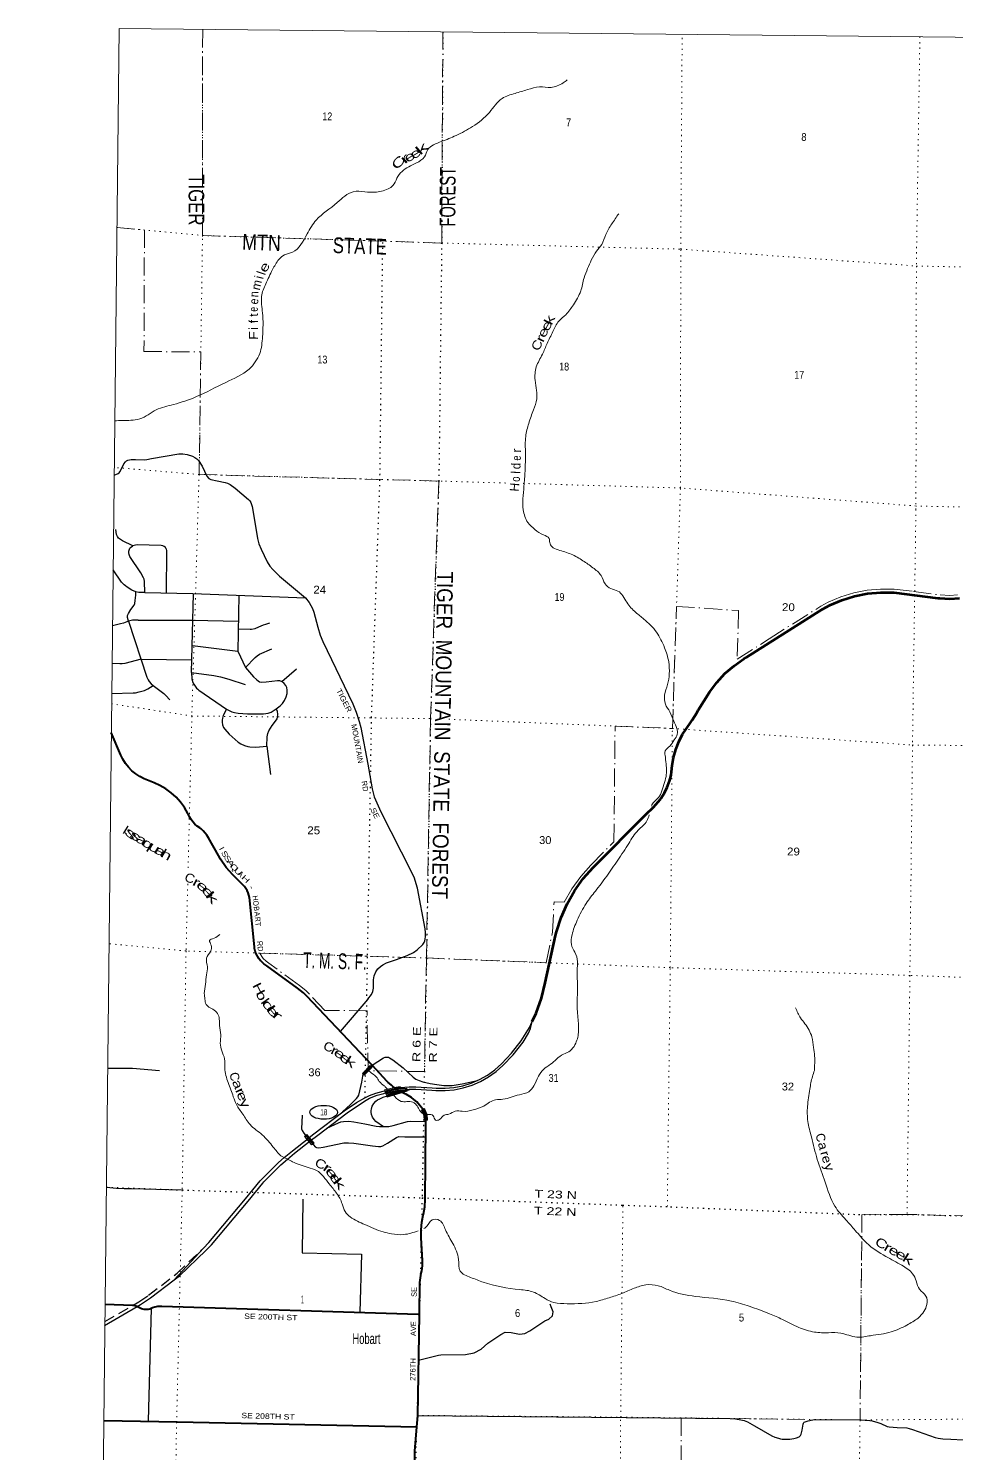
# Model space of a CAD drawing. Header units: feet. Extents: x -252966 to 4, y -183309 to 1368.
# Drawn here: x -250644 to -229968, y -30375 to 1368 of the extents above; entities that cross this region are included whole.
import ezdxf
from ezdxf.enums import TextEntityAlignment as Align

# ---------------------------------------------------------------- set-up
doc = ezdxf.new("R2010")
doc.units = ezdxf.units.FT
doc.header["$LTSCALE"] = 80
for name, pattern in [('DOT_DASHED', [7.7, 5, -1.2, 0.3, -1.2]), ('DOTTED', [1.5, 0.3, -1.2]), ('MEDIUM_DASHED', [4.5, 3, -1.5])]:
    doc.linetypes.add(name, pattern=pattern)
doc.layers.add('14', color=7, linetype='Continuous')
for name, color, linetype, lineweight in [('17', 7, 'Continuous', 25), ('23', 7, 'Continuous', 70), ('24', 7, 'Continuous', 25), ('26', 7, 'Continuous', 40), ('27', 7, 'Continuous', 13), ('29', 7, 'Continuous', 25), ('30', 7, 'Continuous', 35), ('39', 7, 'Continuous', 13), ('4', 7, 'Continuous', 13), ('41', 7, 'Continuous', 13), ('44', 7, 'DOT_DASHED', 13), ('51', 7, 'MEDIUM_DASHED', 70), ('59', 7, 'Continuous', 13), ('6', 7, 'DOTTED', 25), ('60', 7, 'Continuous', 13), ('61', 7, 'Continuous', 13), ('7', 7, 'DOTTED', 13)]:
    doc.layers.add(name, color=color, linetype=linetype, lineweight=lineweight)

msp = doc.modelspace()

# ---------------------------------------------------------------- linework, layer by layer
at = {"layer": '17'}
msp.add_ellipse((-244066.74, -22774.46), major_axis=(-309.24, 1), ratio=0.500121, dxfattribs=at)
at = {"layer": '23', "lineweight": 25}
for p, q in [((-247400.58, -26506.28), (-246747.11, -25799.89)), ((-248946.93, -27525.95), (-248221.32, -27102.85))]:
    msp.add_line(p, q, dxfattribs=at)
at = {"layer": '23'}
msp.add_lwpolyline([(-239419.7, -20751.11), (-239330.6, -20565.65), (-239212.48, -20235.04), (-239129.56, -19893.89), (-238900.16, -18834.5), (-238879.78, -18752.64), (-238778.04, -18434.58), (-238643.62, -18128.89), (-238477.97, -17838.93), (-238282.93, -17567.88), (-238060.62, -17318.7), (-236888.25, -16144.52), (-236718.29, -15981.14), (-236566.33, -15800.89), (-236550.06, -15779.14), (-236474.72, -15659.88), (-236412.26, -15533.4), (-236363.36, -15401.09), (-236328.56, -15264.39), (-236315.43, -15186.88), (-236304.86, -15052.92), (-236274.16, -14870.08), (-236224.52, -14691.45), (-236156.48, -14518.99), (-236070.78, -14354.58), (-236015.44, -14266.74), (-235858.86, -14037.62), (-235757.31, -13874.82), (-235727.38, -13819.22), (-235473.23, -13412.7), (-235311.21, -13198.37), (-235127.68, -13002.16), (-234924.64, -12826.21), (-234704.32, -12672.44), (-234652.17, -12640.82), (-232955.61, -11567.9), (-232792.12, -11480.88), (-232521.07, -11365.05), (-232239.4, -11278.18), (-231950.19, -11221.23), (-231656.61, -11194.83), (-231361.88, -11199.26), (-230380.97, -11320.55), (-230339.41, -11325.21), (-230119.62, -11336.1), (-229899.9, -11323.96)], dxfattribs=at)
at = {"layer": '23', "lineweight": 25}
for points in [[(-242464.27, -22241.44), (-242446.46, -22237.43), (-242402.29, -22229.32), (-242354.96, -22222.37), (-242161.18, -22206.09), (-242012.33, -22206.69), (-241650.5, -22231.05), (-241563.19, -22238.57), (-241363.38, -22240.69), (-241164.44, -22221.91), (-240968.56, -22182.44), (-240777.87, -22122.71), (-240594.47, -22043.37), (-240420.37, -21945.3), (-240257.48, -21829.57), (-240107.57, -21697.45), (-239881.42, -21458.88), (-239666.91, -21180.94), (-239482.63, -20882.11), (-239419.7, -20751.11)], [(-242405.37, -22280.72), (-242394.14, -22278.66), (-242349.23, -22272.06), (-242159.18, -22256.1), (-242014.11, -22256.68), (-241654.32, -22280.91), (-241565.6, -22288.55), (-241361.29, -22290.71), (-241157.13, -22271.44), (-240956.11, -22230.94), (-240760.42, -22169.64), (-240572.21, -22088.22), (-240393.55, -21987.58), (-240226.39, -21868.81), (-240072.83, -21733.48), (-239843.39, -21491.44), (-239625.73, -21209.41), (-239505.32, -21014.16), (-239461.54, -20905.65), (-239419.7, -20751.11)], [(-244365.84, -23413.51), (-244198.32, -23282.7), (-243545.23, -22789.27), (-243155.2, -22523.56)], [(-243337.33, -22558.39), (-243153.93, -22454.12), (-243044.69, -22399.72), (-242905.36, -22348.57), (-242739.4, -22307), (-242707.09, -22296.15), (-242464.27, -22241.44)], [(-243155.2, -22523.56), (-243042.84, -22460.05), (-242875.19, -22395.2), (-242723.49, -22354.4), (-242693.6, -22344.36), (-242436.45, -22286.43), (-242405.37, -22280.72)], [(-244414.17, -23356.1), (-244315.29, -23278.89), (-243612.97, -22743.52), (-243337.33, -22558.39)], [(-244948.7, -23784.59), (-244764.47, -23629.63), (-244414.17, -23356.1)], [(-244875.55, -23821.06), (-244717.24, -23687.9), (-244365.84, -23413.51)], [(-246747.11, -25799.89), (-246623.88, -25674.07), (-245808.96, -24703.35), (-245479.54, -24304.39), (-245456.72, -24276.74), (-245429.69, -24249.41), (-245075.67, -23891.39), (-244948.7, -23784.59)], [(-247400.58, -26506.28), (-247281.59, -26414.32), (-246694.4, -25853.26), (-246568.29, -25724.49), (-245751.32, -24751.34), (-245421.71, -24352.14), (-245401.02, -24327.08), (-245376.36, -24302.14), (-245024.76, -23946.57), (-244875.55, -23821.06)], [(-248221.32, -27102.85), (-248146.5, -27059.24), (-247924.21, -26910.93), (-247400.58, -26506.28)]]:
    msp.add_lwpolyline(points, dxfattribs=at)
at = {"layer": '24'}
for points in [[(-243644.99, -22767.93), (-243468.11, -22599.69), (-243333.25, -22466.65), (-243306.56, -22428.73), (-243285.65, -22390.45), (-243214.25, -22102.35), (-243184.32, -21928.51), (-242989.18, -21727.82), (-242735.06, -21559.34), (-242700.18, -21544.12), (-242662.1, -21544.12), (-242626.75, -21549.56), (-242599.55, -21563.17), (-242529.57, -21609.34), (-242298.44, -21787.9), (-242074.61, -21990.42), (-242010.45, -22033.6), (-241941.33, -22066.61), (-241859.74, -22096.55), (-241695.63, -22131.74), (-241549.67, -22156.42), (-241391.92, -22175.47), (-241285.68, -22179.7), (-241201.52, -22175.47), (-240980.25, -22137.59), (-240641.16, -22063.57)], [(-242736.13, -23095.15), (-242908.01, -22976.72), (-242945.68, -22938.8), (-242978.31, -22881.65), (-243000.07, -22824.5), (-243008.43, -22774.67), (-243010.95, -22737.42), (-243005.51, -22702.05), (-242985.11, -22640.81), (-242951.06, -22580.32), (-242902.15, -22525.16), (-242866.8, -22497.95), (-242817.84, -22473.46), (-242744.41, -22440.8), (-242644.78, -22407.52), (-242119.83, -22256.26)], [(-243997.68, -23131.11), (-243738.38, -23010.67), (-243685.48, -22990.5), (-243622.92, -22979.62), (-243503.19, -22973.2), (-243394.45, -22985.06), (-243151.56, -23032.04), (-242896.72, -23085.75), (-242826.05, -23094.37), (-242714.49, -23093.91), (-242619.29, -23088.47), (-242520.92, -23068.26), (-242203.16, -22982.34), (-242142.39, -22975.53), (-241789.62, -22979.62)]]:
    msp.add_lwpolyline(points, dxfattribs=at)
at = {"layer": '26'}
msp.add_line((-242464.27, -22241.44), (-242530.2, -22197.47), dxfattribs=at)
for points in [[(-242988.6, -21727.95), (-244445.53, -20186.1), (-244463.4, -20167.27), (-244517.07, -20116.65), (-244650.33, -20008.6), (-245334.43, -19515.09), (-245398.73, -19465.85), (-245469.25, -19400.17), (-245471.11, -19398.06), (-245509.16, -19349.78), (-245541.96, -19297.78), (-245569.14, -19242.64), (-245590.41, -19184.96), (-245605.53, -19125.38), (-245612.08, -19086.68), (-245720.68, -17988.93), (-245732.73, -17935.42), (-245750.31, -17883.47), (-245773.22, -17833.64), (-245801.22, -17786.47), (-245833.98, -17742.51), (-245857.59, -17718.02), (-246090.6, -17487.63), (-246236.33, -17320.11), (-246363.75, -17138.28), (-246411.89, -17057.37), (-246634.62, -16660.6), (-246667.2, -16605.05), (-246705.41, -16553.2), (-246748.83, -16505.64), (-246796.99, -16462.88), (-246826.87, -16440.47), (-246882.86, -16401.38), (-246934.45, -16356.65), (-246981.09, -16306.78), (-247022.25, -16252.3), (-247057.5, -16193.82), (-247086.44, -16131.98), (-247092.78, -16115.73), (-247167.51, -15987.25), (-247255.27, -15867.28), (-247355.08, -15757.15), (-247465.86, -15658.05), (-247586.39, -15571.07), (-247715.35, -15497.17), (-247845.86, -15439.25), (-248064.54, -15347.74), (-248161.75, -15297.21), (-248253.14, -15236.8), (-248337.72, -15167.17), (-248414.56, -15089.07), (-248482.81, -15003.38), (-248541.74, -14911.02), (-248589.19, -14816.41), (-248801.82, -14316.95)], [(-242530.2, -22197.47), (-242558.66, -22171.91), (-242602.54, -22132.5), (-242627.6, -22109.99), (-242651.16, -22085.06), (-242988.6, -21727.95)], [(-241788.41, -23053.81), (-241791.11, -22888.55), (-241799.94, -22834.71), (-241813.54, -22796.62), (-241846.17, -22728.58), (-241888.33, -22670.08), (-241931.84, -22612.93), (-241994.4, -22543.54), (-242059.1, -22486.68), (-242112.13, -22444.5), (-242220.11, -22381.74), (-242340.54, -22323.96), (-242405.37, -22280.72), (-242464.27, -22241.44)], [(-241933.84, -27276.42), (-241933.77, -27272.38), (-241922.56, -26569.27), (-241912.54, -26461.4), (-241891.91, -26357.61), (-241880.78, -26303.44), (-241866.71, -26191.28), (-241864.45, -26078.28), (-241895.21, -25569.44), (-241896.05, -25396.58), (-241878.81, -25224.58), (-241847.23, -25069.04), (-241841.92, -25044.31), (-241816.96, -24880.42), (-241809.26, -24714.83), (-241788.41, -23053.81)], [(-248221.32, -27102.85), (-248225.32, -27100.83), (-248250.11, -27090.7), (-248275.83, -27083.23), (-248302.18, -27078.48), (-248328.89, -27076.52), (-248936.15, -27058.44)], [(-241933.84, -27276.42), (-241958.79, -27275.64), (-247670.81, -27097.91), (-247674.88, -27097.79), (-247710.37, -27098.21), (-247769.08, -27103.86), (-247826.88, -27115.61), (-247883.14, -27133.34), (-247937.23, -27156.86), (-247945.61, -27159.33), (-247974.9, -27165.87), (-248004.7, -27169.31), (-248034.7, -27169.61), (-248064.57, -27166.78), (-248093.98, -27160.84), (-248122.61, -27151.86), (-248186.02, -27123.33), (-248213.14, -27106.96), (-248221.32, -27102.85)], [(-241991, -29782.45), (-241971.11, -29532.91), (-241933.84, -27276.42)], [(-248965.33, -29637.86), (-247333.74, -29669.03), (-241991, -29782.45)], [(-242060.04, -32297.07), (-242034.16, -30323.76), (-241991, -29782.45)]]:
    msp.add_lwpolyline(points, dxfattribs=at)
at = {"layer": '29'}
for p, q in [((-245051.3, -10832.62), (-244472.41, -11310.96)), ((-247010.92, -12976.74), (-246964.48, -11228.28)), ((-245959.52, -11256.65), (-245979.52, -12502.31)), ((-246991.29, -12373.62), (-245979.52, -12502.31)), ((-248136.81, -12683.2), (-247003.52, -12698.27)), ((-245979.52, -12502.31), (-245808.87, -12864.68)), ((-244998.12, -13177.05), (-244672.55, -12894.47)), ((-242790.56, -16084.62), (-242117.38, -17408.8)), ((-243084.82, -20256.08), (-243702.85, -20971.84)), ((-248882.43, -21793.55), (-248327.7, -21791.24)), ((-248327.7, -21791.24), (-247723.21, -21840.39)), ((-247910.83, -27148.85), (-247979.46, -29649.37)), ((-241971.07, -29526.64), (-235012.97, -29594.09)), ((-233103.87, -29617.74), (-232117.17, -29629.01))]:
    msp.add_line(p, q, dxfattribs=at)
for points in [[(-248733.6, -8578.76), (-248646.44, -8541.87), (-248625.73, -8527.7), (-248610.48, -8508.08), (-248581.08, -8454.68), (-248520.08, -8328.25), (-248484.12, -8281.38), (-248457.98, -8261.76), (-248428.57, -8249.77), (-248355.58, -8235.61), (-248258.64, -8232.34), (-248058.2, -8241.05), (-248009.17, -8233.43), (-247905.69, -8210.54), (-247295.66, -8105.91), (-247207.41, -8104.82), (-247108.29, -8118.99), (-246987.36, -8159.31), (-246937.25, -8187.65), (-246890.42, -8214.9), (-246854.46, -8253.04), (-246777.13, -8384.92), (-246668.2, -8607.26), (-246628.98, -8653.04), (-246611.55, -8666.12), (-246581.05, -8677.02), (-246441.61, -8711.89), (-246258.6, -8746.77), (-246212.85, -8762.03), (-246154.03, -8792.55), (-246036.38, -8873.2), (-245744.43, -9121.69), (-245715.03, -9153.3), (-245691.06, -9192.54), (-245661.64, -9283), (-245622.43, -9492.26), (-245544, -9993.62), (-245511.33, -10113.51), (-245461.21, -10233.39), (-245326.13, -10512.41), (-245265.14, -10606.14), (-245199.76, -10686.79), (-245051.3, -10832.62)], [(-248321.35, -10154.87), (-248547.87, -10046.48), (-248591.98, -10018.68), (-248635.01, -9985.44), (-248663.88, -9947.84), (-248682.95, -9900.43), (-248700.38, -9795.8)], [(-248052.67, -11199.21), (-248061.47, -10953.82), (-248068, -10899.32), (-248078.9, -10868.8), (-248139.9, -10759.81), (-248383.91, -10393.61), (-248403.52, -10350.01), (-248410.61, -10314.59), (-248410.06, -10275.9), (-248396.98, -10232.3), (-248385.55, -10209.96), (-248370.84, -10190.88), (-248321.35, -10154.87)], [(-247575.7, -10221.62), (-247593.6, -10194.7), (-247619.74, -10170.72), (-247650.25, -10153.29), (-247687.28, -10146.75), (-248218.88, -10133.67), (-248262.46, -10138.03), (-248321.35, -10154.87)], [(-247575.7, -10221.62), (-247566.46, -10265.04), (-247579.97, -11206.45)], [(-248249.53, -11179.57), (-248339.8, -11141.82), (-248446.55, -11078.61), (-248483.59, -11050.27), (-248509.74, -11028.47), (-248568.56, -10965.26), (-248758.09, -10694.37)], [(-248412.61, -11837.49), (-248438.93, -11753.27), (-248438.93, -11707.5), (-248419.32, -11663.9), (-248360.49, -11576.71), (-248292.95, -11474.26), (-248275.52, -11441.56), (-248264.63, -11376.16), (-248255.92, -11258.45), (-248249.53, -11179.57)], [(-248052.67, -11199.21), (-248182.93, -11194.14), (-248249.53, -11179.57)], [(-248052.67, -11199.21), (-246980.53, -11220.12), (-244472.41, -11310.96)], [(-244472.41, -11310.96), (-244387.58, -11420.8), (-244313.52, -11551.59), (-244283, -11634.43), (-244200.22, -11970.12), (-244143.56, -12148.87), (-244086.93, -12284.02), (-243415.89, -13679.11), (-243341.81, -13862.22), (-243276.45, -14071.48), (-243241.58, -14202.27), (-243084.72, -15021.88), (-242988.86, -15571.2), (-242938.75, -15747.76), (-242790.56, -16084.62)], [(-248414.65, -11830.97), (-248530.43, -11877.52), (-248593.61, -11897.14), (-248773.27, -11938.04)], [(-248199.9, -11808.4), (-248323.45, -11814.31), (-248414.65, -11830.97)], [(-248414.65, -11830.97), (-248412.61, -11837.49), (-248007.47, -13079.82)], [(-248199.9, -11808.4), (-246981.99, -11815.04), (-245974.13, -11836.67)], [(-245969.06, -12002.07), (-245703.56, -12015.92), (-245673.06, -12015.92), (-245596.81, -11996.3), (-245511.84, -11963.6), (-245405.08, -11915.65), (-245359.33, -11898.21), (-245265.64, -11872.05)], [(-248136.81, -12683.2), (-248496.66, -12778.87), (-248559.84, -12787.59), (-248612.13, -12787.59), (-248783.19, -12774.75)], [(-245808.87, -12864.68), (-245593.53, -12640.44), (-245549.96, -12605.56), (-245499.85, -12572.86), (-245223.15, -12448.61)], [(-247010.92, -12976.74), (-246511.87, -13046.97), (-246365.89, -13077.48), (-246180.7, -13125.44), (-245814.68, -13245.33)], [(-247010.92, -12976.74), (-247004.25, -13121.08), (-246989, -13182.11), (-246960.68, -13238.79), (-246897.5, -13325.98), (-246873.53, -13347.78), (-246845.21, -13371.76), (-246232.77, -13791.87)], [(-245808.87, -12864.68), (-245628.39, -13076.4), (-245567.39, -13135.26), (-245530.35, -13163.59), (-245495.49, -13183.21), (-245454.09, -13191.93), (-245345.16, -13183.21), (-245094.61, -13152.69), (-245053.21, -13159.23), (-244998.12, -13177.05)], [(-248791.39, -13445.15), (-248314.74, -13433.9), (-248260.28, -13427.36), (-248177.49, -13409.92), (-248062.02, -13375.05), (-248031.51, -13364.15), (-247985.76, -13342.35), (-247865.93, -13266.06)], [(-248007.47, -13079.82), (-247979.23, -13141.81), (-247955.26, -13181.04), (-247909.51, -13229), (-247865.93, -13266.06)], [(-247865.93, -13266.06), (-247630.63, -13449.16), (-247584.88, -13490.58), (-247497.73, -13584.31)], [(-245122.22, -13790.7), (-245037.97, -13721.61), (-244983.5, -13664.94), (-244939.93, -13601.72), (-244900.71, -13521.07), (-244881.1, -13442.59), (-244878.92, -13375.02), (-244887.64, -13309.62), (-244911.6, -13263.85), (-244946.46, -13220.25), (-244998.12, -13177.05)], [(-246232.77, -13791.87), (-246309.24, -13938.51), (-246324.49, -13993), (-246331.03, -14038.78), (-246331.03, -14086.74), (-246322.31, -14141.23), (-246298.35, -14200.09), (-246270.03, -14243.68), (-246174.16, -14348.32), (-245975.9, -14529.24), (-245910.54, -14568.48), (-245834.28, -14601.18), (-245753.67, -14629.51), (-245710.1, -14636.05), (-245581.56, -14638.23), (-245333.18, -14618.61), (-245253.65, -15246.82)], [(-246232.77, -13791.87), (-246112.07, -13854.58), (-246053.24, -13872.02), (-245974.81, -13882.92), (-245763.48, -13898.18), (-245406.17, -13898.18), (-245305.95, -13882.92), (-245240.59, -13861.12), (-245122.22, -13790.7)], [(-245333.18, -14618.61), (-245324.47, -14411.53), (-245311.4, -14335.24), (-245289.61, -14280.74), (-245211.18, -14156.49), (-245117.49, -14034.42), (-245106.6, -14008.26), (-245093.53, -13975.56), (-245089.17, -13912.35), (-245097.88, -13842.6), (-245122.22, -13790.7)], [(-243084.82, -20256.08), (-243003.03, -20149.93), (-242974.71, -20086.71), (-242958.36, -20011.51), (-242954.01, -19824.05), (-242942.03, -19733.58), (-242906.07, -19645.3), (-242859.24, -19580.99), (-242801.5, -19527.59), (-242748.12, -19487.26), (-242666.42, -19444.76), (-242444.19, -19370.64), (-242204.53, -19279.09), (-242068.36, -19212.6), (-241986.66, -19157.02), (-241860.29, -19034.95), (-241831.98, -18993.53), (-241816.73, -18958.65), (-241805.83, -18915.06), (-241799.29, -18856.2), (-241799.3, -18769.01), (-241808, -18690.54), (-241977.94, -17779.37), (-242052.02, -17535.23), (-242117.38, -17408.8)], [(-244544.76, -22834.98), (-244557.83, -23139.5), (-244549.23, -23179.07), (-244510.32, -23241.85), (-244414.17, -23356.1), (-244365.84, -23413.51)], [(-244365.84, -23413.51), (-244253.51, -23546.98), (-244226.01, -23561.29), (-244177.05, -23564.02), (-244077.28, -23554.39), (-243620.51, -23457.18), (-243516.14, -23452.44), (-243392.19, -23465.6), (-242976.41, -23523.68), (-242844.35, -23536.8), (-242795.39, -23536.8), (-242746.43, -23523.19), (-242644.6, -23464.07), (-242444.53, -23332.7), (-242391.31, -23316.89), (-242261.13, -23321.41), (-241791.74, -23319.14)], [(-248909.28, -24443.12), (-248685.07, -24464.14), (-248512.24, -24468.81), (-248351.08, -24468.81), (-247239.36, -24503.84)], [(-244532.31, -24709.1), (-244546.47, -25907.51), (-243227.69, -25936.32), (-243261.4, -27228.84)], [(-241951.74, -28296.7), (-241512.57, -28186.23), (-241456.18, -28176.46), (-240904.86, -28167.36), (-240717.55, -28134.1), (-240560.14, -28052.28), (-240410.46, -27915.96), (-240117.61, -27723.95), (-240020.72, -27670.03), (-239889.99, -27678.81), (-239703.09, -27714.11), (-239586.33, -27702.65), (-239477.33, -27642.74), (-239140.03, -27418.71), (-239051.29, -27380.88), (-238970.4, -27310.73), (-238957.77, -27216.02), (-238997.4, -27110.93), (-239019.15, -27046.28)], [(-235012.97, -29594.09), (-234889.43, -29604.91), (-234775.05, -29622.35), (-234702.06, -29640.88), (-234626.9, -29670.3), (-234467.85, -29757.5), (-234084.4, -29979.84), (-234015.76, -30010.37), (-233936.24, -30036.52), (-233890.48, -30047.43), (-233852.35, -30052.88), (-233777.2, -30058.32), (-233681.87, -30054.51), (-233594.18, -30040.88), (-233533.72, -30024), (-233476.53, -30001.64), (-233446.02, -29976.58), (-233426.42, -29944.96), (-233404.63, -29853.41), (-233385.02, -29718.26), (-233378.48, -29700.83), (-233369.77, -29686.66), (-233358.87, -29677.94), (-233341.45, -29670.3), (-233269.55, -29648.51), (-233168.24, -29625.62), (-233103.87, -29617.74)], [(-232117.17, -29629.01), (-231900.17, -29641.97), (-231848.98, -29649.6), (-231721.52, -29683.38), (-231657.25, -29706.27), (-231514.54, -29770.58), (-231465.52, -29780.39), (-231286.87, -29793.47), (-231073.35, -29806.55), (-231022.14, -29816.36), (-230946.98, -29837.07), (-230445.87, -30020.17), (-230379.41, -30036.52), (-230271.57, -30050.69), (-230097.27, -30055.05), (-229822.75, -30068.13)]]:
    msp.add_lwpolyline(points, dxfattribs=at)
at = {"layer": '39'}
msp.add_line((-244948.7, -23784.59), (-245023.91, -23747.1), dxfattribs=at)
msp.add_lwpolyline([(-244801.16, -23858.14), (-244875.55, -23821.06), (-244948.7, -23784.59)], dxfattribs=at)
for points in [[(-248728.43, -7368.39), (-248366.33, -7358.64), (-248164.96, -7327.47), (-247797.62, -7127.8), (-247412.63, -7006.88), (-246916.7, -6838.17), (-246246.85, -6515.12), (-245730.06, -6217.45), (-245492.65, -5873.89), (-245430.09, -5497.1), (-245429.01, -4966.72), (-245451, -4599.55), (-245358.84, -4321.75), (-245206.09, -4003.95), (-245063.93, -3776.83), (-244942.63, -3676.66), (-244761.18, -3613.12), (-244436.91, -3209.53), (-244231.89, -2898.06), (-243764.87, -2511.38), (-243409.34, -2267.28), (-243147.8, -2268.71), (-242928.56, -2279.99), (-242630.34, -2202.96), (-242523.28, -2128.93), (-242435.83, -1968.07), (-242322.26, -1815.42), (-242001.26, -1625.58), (-241821.41, -1491.44), (-241746.03, -1330.52), (-241447.21, -1150.64), (-241116.46, -1015.31), (-240749.12, -815.65), (-240375.07, -501.06), (-240091.58, -190.02), (-239803.21, -76.64), (-239525.08, 6.54), (-239257.13, 67.6), (-239001.68, 56.12), (-238733.5, 157.51), (-238642.83, 221.38)], [(-237493.06, -2757.34), (-237649.32, -2986.39), (-237781.48, -3223.64), (-237873.29, -3440.95), (-237986.83, -3589.57), (-238104.69, -3790.59), (-238186.27, -3977.7), (-238265.93, -4182.97), (-238340.09, -4479.02), (-238504.84, -4784.66), (-238673.14, -5007.6), (-238826.86, -5147.93), (-238959.01, -5383.16), (-239089.33, -5648.66), (-239193.35, -5890.09), (-239329.78, -6169.67), (-239357.67, -6465.98), (-239324.81, -6696.06), (-239321.88, -6883.63), (-239391.69, -7123.24), (-239498.09, -7429.19), (-239566.17, -7717.21), (-239572.4, -8094.3), (-239580.76, -8493.56), (-239604.84, -8826.19), (-239628.61, -9106.38), (-239619.98, -9352.47), (-239517.03, -9637.38), (-239361, -9791.5), (-239170.57, -9913.55), (-239044.27, -9990.87), (-239030.73, -10083.71), (-238986.99, -10172.68), (-238846.58, -10246.05), (-238551.4, -10344.46), (-238290.68, -10487.06), (-238070.28, -10643.54), (-237886.21, -10820), (-237798.74, -10999.96), (-237668.6, -11109.58), (-237511.98, -11162.87), (-237314.27, -11414.02), (-237116.39, -11636.93), (-236934.18, -11787.16), (-236652.21, -12081.12), (-236473.14, -12424.94), (-236380.43, -12742.07), (-236367.92, -13010.36), (-236403.48, -13244.1), (-236471.25, -13479.69), (-236454.33, -13681.45), (-236354.73, -13853.41), (-236267.41, -14059.59), (-236199.99, -14227.35), (-236190.66, -14352.43), (-236257.8, -14481.14), (-236357.17, -14615.71), (-236456.4, -14726.09), (-236455.22, -14867.27), (-236434.2, -15058.97), (-236429.06, -15212.27), (-236460.23, -15381.5), (-236519.67, -15568.73), (-236589.05, -15735.74), (-236687.5, -15842.43), (-236752.86, -15927.45), (-236763.96, -15953.54)], [(-236815.08, -16147.6), (-236865.86, -16280.75), (-237062.25, -16491.44), (-237269.18, -16784.75), (-237514.81, -17158.51), (-237762.34, -17514.12), (-238013.77, -17847.52), (-238218.57, -18120.68), (-238417.94, -18496.71), (-238534.53, -18822.78), (-238547.85, -19036.48), (-238474.42, -19210.32), (-238409.24, -19418.39), (-238418.08, -19553.47), (-238410.35, -19952.82), (-238418.4, -20297.63), (-238404.44, -20662.73), (-238390.31, -20999.59), (-238468.34, -21269.41), (-238573.73, -21401.94), (-238723.07, -21479.77), (-238880.64, -21587.81), (-239012.1, -21706.08), (-239169.69, -21818.16), (-239281.25, -21972.84), (-239387.12, -22186.03), (-239496.54, -22318.53), (-239708.17, -22383.93), (-240072.92, -22484.79), (-240235.96, -22496), (-240498.34, -22637.76)], [(-246379.05, -18814.28), (-246510.32, -18898.26), (-246609.19, -18948.14), (-246573.57, -19049.17), (-246590.5, -19192.27), (-246677.88, -19341.03), (-246656.89, -19536.76), (-246678.04, -19712.1), (-246699.39, -19923.74), (-246726.75, -20129.29), (-246713.39, -20254.4), (-246685.92, -20373.53), (-246539.67, -20479.2), (-246431.57, -20572.56), (-246384.86, -20843.05), (-246359.91, -21048.89), (-246371.05, -21234.37), (-246337.85, -21405.97), (-246276.53, -21585.79), (-246271.66, -21785.47), (-246195.12, -22114.61), (-246080.26, -22427.83), (-246010.97, -22602.37), (-245869.25, -22814.17), (-245707.65, -23048.99), (-245435.35, -23276.34), (-245189.49, -23551.96), (-245023.91, -23747.1)], [(-233134, -21843.01), (-233130.13, -21524.4), (-233151.12, -21328.66), (-233190, -21096.53), (-233345.21, -20801.24), (-233441.03, -20673.67), (-233552.38, -20447.19)], [(-242677.14, -22226.67), (-242718.88, -22183.99), (-242828.97, -22086.59), (-242896.09, -21985.16), (-243034.31, -21872.65), (-243100.69, -21798.12)], [(-241836.02, -25364.7), (-241797.76, -25343.14), (-241651.9, -25172.52), (-241484.97, -25183.51), (-241353.39, -25389.93), (-241190.2, -25695.34), (-241063.52, -26052.99), (-241024.8, -26313.36), (-240794.24, -26451.75), (-240511.19, -26560.18), (-239699.32, -26723.93), (-239393.82, -26778.03), (-239135.12, -26922.63), (-238938.46, -27010.42), (-238640.86, -27038.26), (-237998.76, -26989.33), (-237708.55, -26904.19), (-237424.32, -26810.96), (-237152.03, -26695.47), (-236892.05, -26620.26), (-236614.5, -26637.9), (-236363.6, -26738.09), (-235786.96, -26874.34), (-234984.81, -26979.55), (-234585.12, -27096.68), (-234133.39, -27260.48), (-233844.42, -27389.11), (-233483.31, -27566.53), (-233133.83, -27669.27), (-232818.05, -27685.11), (-232546.48, -27692.65), (-232186.88, -27785.36), (-231880.86, -27750.73), (-231423.67, -27668.52), (-231072.69, -27513.13), (-230824.31, -27357.18), (-230692.69, -27212.7), (-230631.41, -27055.73), (-230650.43, -26868.07), (-230792.41, -26718.06), (-230863.75, -26532.13), (-230945.31, -26372.37), (-231185.64, -26183.51), (-231542.6, -25983.92), (-231973.42, -25685.12), (-232223.28, -25405.45), (-232431.16, -25172.39), (-232678.83, -24862.49), (-232893.02, -24330.92), (-233069.12, -23823.77), (-233200.99, -23322.91), (-233279.45, -22977.62), (-233287.57, -22644.82), (-233233, -22257.91), (-233212.04, -22114.84), (-233134, -21843.01)], [(-241749.67, -22825.03), (-241838.93, -22813.77), (-241954.97, -22685.04), (-242022.96, -22589.8), (-242081.23, -22550.47), (-242342.66, -22530.9), (-242482.88, -22425.26), (-242677.14, -22226.67)], [(-240498.34, -22637.76), (-240738.26, -22723.17), (-240979.86, -22752.1), (-241134.75, -22747.22), (-241275.98, -22815.02), (-241384.76, -22838.63), (-241485.92, -22934.88), (-241574.53, -22948.51), (-241626.4, -22851.14), (-241749.67, -22825.03)], [(-244801.16, -23858.14), (-244764.85, -23874.93), (-244413.51, -24003.9), (-244224.77, -24069.46), (-244072.66, -24205.41), (-243942.84, -24369.47), (-243779.08, -24578.09), (-243655.71, -24812.7), (-243590.32, -24984.47), (-243474.32, -25104.09), (-243149.4, -25277.28), (-242743.93, -25438.81), (-242555.06, -25482.2), (-242283.54, -25497.79), (-241962.85, -25417.87)]]:
    msp.add_spline(points, degree=3, dxfattribs=at)
at = {"layer": '4'}
for points in [[(0, -183308.59), (-31331.08, -183287.04), (-62662.1, -183222.4), (-93993.01, -183114.65), (-125323.73, -182963.82), (-156654.22, -182769.88), (-187984.41, -182532.85), (-219314.25, -182252.72), (-250643.67, -181929.5), (-248626.54, 1367.99)], [(-248626.54, 1367.99), (-217549.26, 1047.36), (-186471.56, 769.49), (-155393.5, 534.37), (-124315.16, 342), (-93236.57, 192.37), (-62157.81, 85.49), (-31078.93, 21.37), (0, -0.01)]]:
    msp.add_lwpolyline(points, dxfattribs=at)
at = {"layer": '44'}
for points in [[(-246763.05, 1345.79), (-246768.05, -3243.11), (-241438.28, -3411.42), (-241412.72, 1287.23)], [(-248675.31, -3063.4), (-248060.8, -3119.32), (-248070.6, -5827.26), (-246803.56, -5838.07), (-246842.3, -8566.89), (-241501.44, -8712.99), (-241687.25, -14001.8), (-241776.76, -19337.51)], [(-241776.76, -19337.51), (-239109.35, -19442.29), (-238972.95, -18765.26), (-238934.68, -18089.71), (-238710.69, -18095.1), (-238541.14, -17798.31), (-238341.51, -17520.88), (-238115.18, -17267.2), (-237601.34, -16750.39), (-237575.32, -14172.34), (-236296.54, -14224.8), (-236205.39, -11505.43), (-234821.73, -11597.72), (-234853.62, -12681.77), (-234142.65, -12229.1), (-232993.33, -11503.01), (-232824.53, -11413.17), (-232546.93, -11294.54), (-232257.75, -11205.35), (-231960.82, -11146.88), (-231659.41, -11119.78), (-231356.7, -11124.33), (-230928.07, -11171.7), (-230333.37, -11250.42), (-230119.83, -11261), (-229949.07, -11249.15)], [(-217752.43, -20052.72), (-220317.5, -20049.49), (-220320.13, -15991.12), (-228273.31, -15934.45), (-228378.19, -25116.82), (-231070.36, -25048.73), (-232074.36, -25055.35), (-232117.17, -29629.01), (-236099, -29584.16), (-236103.64, -32291.95), (-236450.38, -32295.66), (-236462.49, -33556.22), (-237460.95, -33555.08), (-237473.42, -36242.9), (-240114.91, -36169.47), (-240174.51, -37318.12), (-240682.34, -37497.82), (-242160.43, -37474.64), (-242235.17, -40821.74), (-242321.51, -44552.76)]]:
    msp.add_lwpolyline(points, dxfattribs=at)
msp.add_lwpolyline([(-241776.76, -19337.51), (-241822.38, -21869.55), (-243075.98, -21849.92), (-243101.35, -20511.92), (-244040.08, -20503.76), (-244391.07, -20134.53), (-244467.65, -20060.16), (-244604.74, -19949.01), (-245289.68, -19454.89), (-245350.26, -19408.5), (-245414.66, -19348.53), (-245447.82, -19306.44), (-245490.89, -19229.28)], close=True, dxfattribs=at)
at = {"layer": '51', "lineweight": 25}
msp.add_line((-248943.53, -27437.15), (-248259.09, -27038.05), dxfattribs=at)
msp.add_lwpolyline([(-248259.09, -27038.05), (-248186.23, -26995.59), (-247968.01, -26849.99), (-247330.56, -26357.38), (-246747.11, -25799.89)], dxfattribs=at)
at = {"layer": '59'}
for p, q in [((-242685.17, -22368.09), (-242712.84, -22271.82)), ((-242655.87, -22436.74), (-242669.48, -22389.41)), ((-242655.87, -22436.74), (-242207.5, -22307.54)), ((-242380.18, -22224.49), (-242379.93, -22226.44)), ((-242216.64, -22235.84), (-242207.5, -22307.54))]:
    msp.add_line(p, q, dxfattribs=at)
for points in [[(-242712.84, -22271.82), (-242451.47, -22212.93), (-242406.36, -22204.65), (-242359.68, -22197.79)], [(-242366.59, -22206.89), (-242405.06, -22212.54), (-242449.87, -22220.77), (-242702.81, -22277.76), (-242693.39, -22310.5)], [(-242362.29, -22240.63), (-242364.47, -22223.49), (-242366.59, -22206.89)], [(-242359.68, -22197.79), (-242356.53, -22222.48), (-242353.36, -22247.41)], [(-242699, -22319.96), (-242441.45, -22261.93), (-242398.22, -22253.99), (-242352.09, -22247.22), (-242216.64, -22235.84)], [(-242693.39, -22310.5), (-242443.05, -22254.09), (-242399.52, -22246.1), (-242362.29, -22240.63)], [(-242688.97, -22325.9), (-242439.85, -22269.77), (-242396.92, -22261.88), (-242351.17, -22255.17), (-242223.61, -22244.45), (-242216.31, -22301.75), (-242650.39, -22426.83), (-242659.67, -22394.57)], [(-242239.77, -22273.13), (-242391.36, -22295.44), (-242433.04, -22303.09), (-242679.56, -22358.63), (-242688.97, -22325.9)], [(-242685.17, -22368.09), (-242431.44, -22310.93), (-242390.06, -22303.33), (-242356.22, -22298.36)], [(-242669.48, -22389.41), (-242652.2, -22383.64), (-242356.22, -22298.36)], [(-242659.67, -22394.57), (-242649.82, -22391.28), (-242239.77, -22273.13)], [(-244498.15, -23310.66), (-244442.94, -23267.55), (-244281.86, -23458.94)], [(-244498.15, -23310.66), (-244337.07, -23502.05), (-244281.86, -23458.94)]]:
    msp.add_lwpolyline(points, dxfattribs=at)
msp.add_lwpolyline([(-244444.09, -23278.6), (-244293.32, -23457.74), (-244335.92, -23491), (-244486.69, -23311.86)], close=True, dxfattribs=at)
at = {"layer": '6'}
msp.add_line((-241412.72, 1287.23), (-241438.28, -3411.42), dxfattribs=at)
for points in [[(-242758.18, -3395.7), (-242821.17, -8681.95), (-243006.86, -13967.56), (-243096.56, -19314.39), (-243153.93, -22454.12)], [(-241438.28, -3411.42), (-241501.44, -8712.99), (-241687.25, -14001.8), (-241776.76, -19337.51), (-241874.36, -24679.23), (-241985.99, -29452.48), (-242003.94, -29857.1), (-242101.43, -34749.73), (-242116.88, -35069.66), (-242223.15, -40304.77), (-242314.27, -44254.17)], [(-248909.28, -24443.12), (-247219.08, -24504.87), (-241874.36, -24679.23), (-237400.75, -24842.78), (-236336.79, -24879.61), (-232148.64, -25052.15), (-231070.36, -25048.73), (-226755.4, -25161), (-225705.4, -25201.01), (-221404.65, -25335.39), (-220388.73, -25355.05), (-217803.64, -25371)]]:
    msp.add_lwpolyline(points, dxfattribs=at)
at = {"layer": '60'}
for p, q in [((-243203.48, -21908.59), (-243030.01, -21728.91)), ((-243030.01, -21728.91), (-242990.34, -21767))]:
    msp.add_line(p, q, dxfattribs=at)
msp.add_lwpolyline([(-242990.34, -21767), (-243163.91, -21946.79), (-243203.48, -21908.59)], dxfattribs=at)
msp.add_lwpolyline([(-243029.79, -21740.21), (-243001.67, -21767.21), (-243164.11, -21935.47), (-243192.16, -21908.39)], close=True, dxfattribs=at)
at = {"layer": '61'}
for p, q in [((-241825.67, -22691.1), (-241888.06, -22732.76)), ((-241875.82, -22734.21), (-241827.76, -22702.12)), ((-241750.78, -22952.08), (-241825.5, -22958.62))]:
    msp.add_line(p, q, dxfattribs=at)
for points in [[(-241825.5, -22958.62), (-241835.45, -22844.93), (-241880.2, -22744.08), (-241887.87, -22733.02)], [(-241818.23, -22949.95), (-241827.6, -22842.9), (-241875.82, -22734.21)], [(-241827.76, -22702.12), (-241821.52, -22711.1), (-241769.67, -22827.97), (-241759.45, -22944.81), (-241818.23, -22949.95)], [(-241750.78, -22952.08), (-241761.82, -22825.94), (-241814.52, -22707.16), (-241825.67, -22691.1)]]:
    msp.add_lwpolyline(points, dxfattribs=at)
at = {"layer": '61', "linetype": 'DOTTED', "lineweight": 100}
msp.add_arc((-242156.55, -22927.22), 367.26, 355.53452, 36.08604, dxfattribs=at)
at = {"layer": '7'}
for p, q in [((-246763.05, 1345.79), (-246768.05, -3243.11)), ((-248677.8, -3063.35), (-246768.05, -3242.92)), ((-246768.05, -3243.11), (-241438.28, -3411.42))]:
    msp.add_line(p, q, dxfattribs=at)
for points in [[(-236411.07, -24876.41), (-236345.77, -19552.67), (-236299.74, -14299.08), (-236118.38, -8867.39), (-236111.45, -3547.36), (-236080.78, 1231.43)], [(-230784.56, 1181.38), (-230862.47, -3922.86), (-230872.75, -9343.39), (-230948.93, -14592.78), (-231007.08, -19724.98), (-231070.36, -25048.73)], [(-246768.05, -3242.92), (-246768.13, -3317.49), (-246842.3, -8566.89), (-247004.5, -13946.58), (-247089.87, -17406.78)], [(-241438.28, -3411.42), (-236111.45, -3547.36), (-230862.47, -3922.86), (-225583.76, -4032.33), (-220296.89, -4119.65), (-217599.18, -4137.56)], [(-240011.43, -8756.51), (-241427.16, -8716.19), (-246842.3, -8566.89), (-248738.7, -8410.91)], [(-217650.17, -9432.09), (-220337.85, -9411.26), (-225580.82, -9384.68), (-230869.55, -9269.11), (-236118.38, -8867.39), (-239630.02, -8767.37)], [(-248797.71, -13673.99), (-247004.5, -13946.58), (-241654.71, -14004.55)], [(-241281.82, -14018.69), (-236296.54, -14224.8), (-230948.93, -14592.78), (-225595.46, -14646.18), (-220320.69, -14739.49), (-217701.63, -14777.45)], [(-247096.84, -17689.02), (-247133.66, -19181.24), (-247219.08, -24504.87), (-247343.82, -29673), (-247436.79, -34911.9), (-247562.34, -40217.16), (-247571.76, -40654.37)], [(-217752.43, -20052.72), (-220317.5, -20049.49), (-225682.62, -19923.42), (-231007.08, -19724.98), (-236345.77, -19552.67), (-241776.76, -19337.51), (-247133.66, -19181.24), (-248855.26, -19017.72)], [(-237479.41, -37645.53), (-237467.69, -34925.94), (-237450.47, -29565.63), (-237400.75, -24842.78)], [(-232074.36, -25055.35), (-232117.17, -29629.01), (-232182.2, -34906.37), (-232196.64, -38557.9)], [(-248959.21, -29637.98), (-247269.54, -29676.2), (-242000.74, -29782.82)], [(-241989.19, -29526.76), (-237450.47, -29565.63), (-232117.17, -29629.01), (-226841.61, -29587.2), (-221413.53, -29612.77), (-217845.36, -29704.56)]]:
    msp.add_lwpolyline(points, dxfattribs=at)

# ---------------------------------------------------------------- texts
at = {"layer": '14', "width": 0.65}
msp.add_text('Hobart', height=240, dxfattribs=at).set_placement((-243426.19, -27936.57))
at = {"layer": '17', "width": 0.6}
msp.add_text('18', height=140, dxfattribs=at).set_placement((-244063.83, -22842.77), align=Align.CENTER)
at = {"layer": '27'}
for s, rotation, width, p in [('I', 299.055, 1.3, (-246391.43, -16927.72)), ('S', 299.055, 1.3, (-246323.92, -17049.24)), ('S', 303.804, 1.45, (-246256.36, -17157.71)), ('A', 305.447, 1.55, (-246184.35, -17261.01)), ('Q', 310.813, 1.45, (-246101.78, -17361.93)), ('U', 313.564, 1.65, (-246017.07, -17453.04)), ('H', 315.91, 1.6, (-245845.91, -17620.22)), ('-', 297.119, 1.45, (-245722.42, -17789.56)), ('H', 279.165, 0.75, (-245649.84, -18011.24)), ('O', 278.435, 0.75, (-245636.58, -18126.76)), ('B', 275.89, 0.8, (-245621.3, -18244.05)), ('A', 275.89, 0.85, (-245609.14, -18362.13)), ('R', 275.89, 0.75, (-245596.66, -18483.02)), ('T', 275.89, 0.95, (-245588.49, -18589.28))]:
    msp.add_text(s, height=120, rotation=rotation, dxfattribs=dict(at, width=width)).set_placement(p, align=Align.CENTER)
msp.add_text('A', height=120, rotation=315.91, dxfattribs=at).set_placement((-245960.83, -17508.89), align=Align.CENTER)
for s, rotation, width, p in [('RD', 275.65, 0.85, (-245552.6, -18962.93)), ('SE', 88.66, 0.9, (-241994.1, -26888.3)), ('SE 200TH ST', 358.218, 1.2, (-245840.21, -27374.97)), ('276TH', 89.054, 1.05, (-242024.49, -28758.49)), ('SE 208TH ST', 358.218, 1.2, (-245902.17, -29586.1))]:
    msp.add_text(s, height=120, rotation=rotation, dxfattribs=dict(at, width=width)).set_placement(p)
msp.add_text('AVE', height=120, rotation=89.054, dxfattribs=at).set_placement((-242012.3, -27760.46))
at = {"layer": '30'}
for s, rotation, width, p in [('TIGER', 297.402, 1.15, (-243794.01, -13377.71)), ('RD', 279.671, 0.9, (-243226.41, -15403.46)), ('SE', 297.205, 1.15, (-243031.98, -16029.55))]:
    msp.add_text(s, height=120, rotation=rotation, dxfattribs=dict(at, width=width)).set_placement(p)
msp.add_text('MOUNTAIN', height=120, rotation=280.054, dxfattribs=at).set_placement((-243452.53, -14136.92))
at = {"layer": '41'}
for s, rotation, width, p in [('k', 40.136, 2.05, (-241820.29, -1380.97)), ('C', 48.893, 1.65, (-242327.74, -1677.81)), ('r', 41.413, 2.1, (-242192.66, -1603.61)), ('e', 32.419, 1.55, (-242103.58, -1568.88)), ('e', 30.763, 1.5, (-241974.57, -1498.69)), ('e', 61.742, 1.45, (-245303.3, -3994.1)), ('e', 84.44, 0.85, (-245524.92, -4720.34)), ('n', 85.52, 0.9, (-245519.65, -4557.63)), ('e', 89.777, 0.7, (-245534.12, -4887.3)), ('k', 64.92, 1.5, (-238947.35, -5165.32)), ('F', 87.61, 1.15, (-245531.78, -5477.25)), ('e', 63.33, 1.4, (-239093.45, -5447.48)), ('e', 59.946, 1.5, (-239017.4, -5302.04)), ('C', 66.653, 1.2, (-239224.65, -5725.5)), ('r', 65.093, 1.5, (-239149.48, -5580.63)), ('e', 89.091, 0.75, (-239674.91, -8202.71)), ('d', 88.864, 0.95, (-239682.86, -8379.55)), ('o', 85.817, 0.8, (-239696.2, -8675.8)), ('I', 328.574, 1.3, (-248529.5, -16566.1)), ('s', 319.243, 2.15, (-248423.49, -16641.04)), ('s', 329.825, 1.75, (-248309.44, -16703.4)), ('a', 331.34, 1.55, (-248175.19, -16787.18)), ('q', 328.922, 1.6, (-248036.47, -16876.95)), ('u', 328.518, 1.7, (-247893.53, -16962.83)), ('a', 330.704, 1.55, (-247755.86, -17040.86)), ('h', 330.788, 1.55, (-247618.74, -17124.88)), ('C', 338.397, 1.15, (-247085.56, -17651.13)), ('r', 332.118, 1.6, (-246946.99, -17734.61)), ('e', 322.581, 1.75, (-246826.44, -17818.97)), ('e', 313.759, 2, (-246711.78, -17938.29)), ('k', 309.417, 2.05, (-246632.11, -18053.2)), ('H', 297.553, 1.45, (-245601.43, -20071.81)), ('o', 297.99, 1.4, (-245540.52, -20223.2)), ('l', 304.18, 1.4, (-245456.16, -20354.74)), ('d', 307.948, 1.95, (-245375.48, -20460.1)), ('e', 309.778, 1.8, (-245278.26, -20585.3)), ('r', 318.968, 2.1, (-245164.2, -20687.76)), ('C', 337.052, 1.15, (-243994.91, -21408.02)), ('r', 334.3, 1.5, (-243871.47, -21483.59)), ('e', 326.823, 1.6, (-243766.11, -21549.23)), ('e', 321.218, 1.8, (-243642.25, -21653.67)), ('k', 326.195, 1.8, (-243525.84, -21734.26)), ('a', 292.74, 1.35, (-246075.23, -22186.56)), ('r', 294.831, 1.5, (-246015.69, -22342.6)), ('y', 296.387, 1.45, (-245909.23, -22617.76)), ('e', 295.67, 1.35, (-245973.5, -22456.95)), ('a', 284.58, 1.15, (-233037.54, -23546.75)), ('r', 285.553, 1.2, (-232991.26, -23718.38)), ('e', 288.351, 1.15, (-232952.08, -23851.86)), ('C', 332.845, 1.25, (-244180.5, -24010.47)), ('r', 325.497, 1.8, (-244041.52, -24092.86)), ('e', 312.358, 1.95, (-243957.26, -24199.67)), ('y', 289.537, 1.25, (-232895.8, -24025.89)), ('e', 308.272, 1.75, (-243882.22, -24308.52)), ('k', 307.365, 1.95, (-243798.49, -24423.06)), ('C', 328.25, 1.35, (-231695.89, -25777)), ('r', 329.961, 1.65, (-231545.06, -25868.55)), ('e', 330.773, 1.45, (-231410.3, -25943.91)), ('e', 329.795, 1.5, (-231253.05, -26033.33)), ('k', 327.26, 1.75, (-231098.78, -26129.24))]:
    msp.add_text(s, height=200, rotation=rotation, dxfattribs=dict(at, width=width)).set_placement(p, align=Align.CENTER)
for s, rotation, p in [('l', 71.63, (-245365.08, -4109.79)), ('m', 76.406, (-245467.67, -4366.72)), ('i', 75.521, (-245412.77, -4198.44)), ('t', 92.063, (-245529.88, -5011.91)), ('f', 90.368, (-245531.99, -5159.78)), ('i', 89.809, (-245531.61, -5317.45)), ('r', 89.023, (-239671.63, -8036.52)), ('l', 87.83, (-239688.42, -8523.41)), ('H', 85.224, (-239715.57, -8857.59)), ('C', 284.16, (-246146.58, -22004.22)), ('C', 283.977, (-233088.74, -23362.31))]:
    msp.add_text(s, height=200, rotation=rotation, dxfattribs=at).set_placement(p, align=Align.CENTER)
at = {"layer": '44'}
for s, rotation, width, p in [('TIGER', 269.938, 0.8, (-247077.53, -2449.71)), ('FOREST', 89.688, 0.7, (-241131.07, -2380.77)), ('MTN', 358.191, 0.85, (-245457.85, -3573.8)), ('STATE', 358.191, 0.8, (-243266.47, -3651.68)), ('TIGER  MOUNTAIN  STATE  FOREST', 269.039, 0.9, (-241595.82, -14372.47)), ('T. M. S. F.', 358.329, 0.65, (-243820.36, -19579.28))]:
    msp.add_text(s, height=350, rotation=rotation, dxfattribs=dict(at, width=width)).set_placement(p, align=Align.CENTER)
at = {"layer": '6', "width": 1.35}
for s, rotation, p in [('R 6 E', 88.953, (-241915.94, -21656.37)), ('R 7 E', 88.953, (-241546.95, -21666.52)), ('T 23 N', 357.906, (-239375.55, -24673.89)), ('T 22 N', 357.906, (-239385.24, -25050.74))]:
    msp.add_text(s, height=175, rotation=rotation, dxfattribs=at).set_placement(p)
at = {"layer": '7'}
for s, width, p in [('12', 0.85, (-244098.27, -677.05)), ('7', 0.9, (-238668.73, -808.84)), ('8', 0.9, (-233427.51, -1135.9)), ('13', 0.85, (-244206.56, -6092.93)), ('18', 0.85, (-238821.03, -6249.27)), ('17', 0.85, (-233583.19, -6432.94)), ('24', 1.1, (-244298.54, -11219.68)), ('19', 0.85, (-238924.97, -11381.99)), ('20', 1.1, (-233856.98, -11609.21)), ('25', 1.1, (-244433.17, -16581.19)), ('30', 1.05, (-239267.41, -16797.33)), ('29', 1.1, (-233744.59, -17051.77)), ('36', 1.05, (-244408.55, -21970.19)), ('31', 0.85, (-239055.49, -22096.77)), ('32', 1.05, (-233861.07, -22287.44)), ('1', 0.45, (-244578.07, -27032.09)), ('6', 0.9, (-239806.1, -27332.91)), ('5', 0.9, (-234817.44, -27434.36))]:
    msp.add_text(s, height=175, rotation=359.687, dxfattribs=dict(at, width=width)).set_placement(p)

doc.saveas('drawing.dxf')
